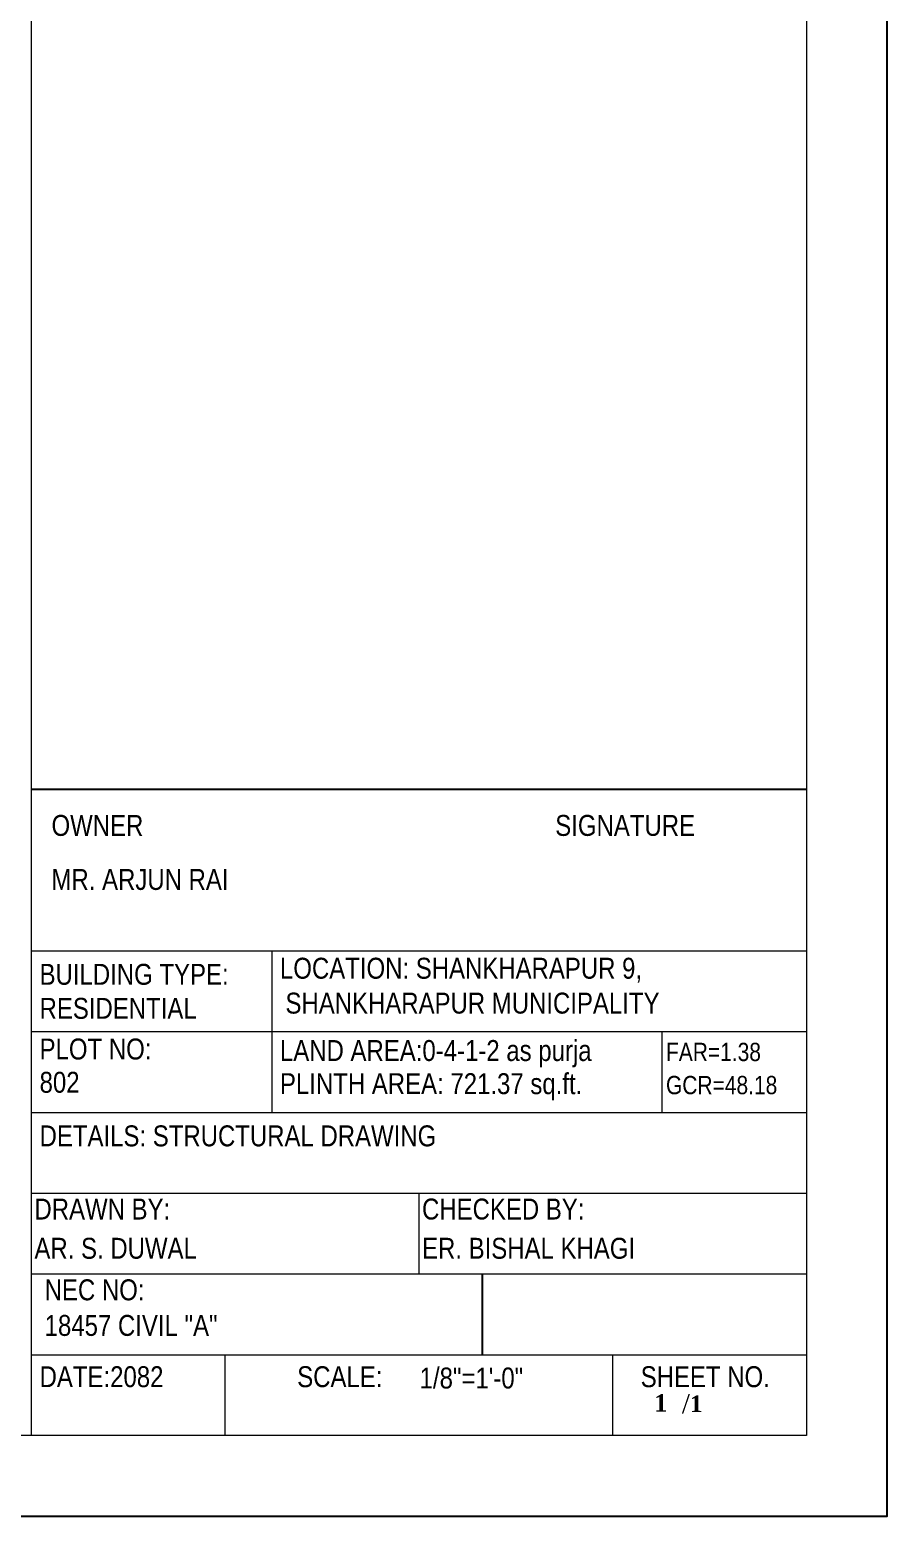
# Model space of a CAD drawing. Header units: inches. Extents: x 149715 to 156550, y -16726 to -14386.
# Drawn here: x 156058 to 156550, y -16634 to -15781 of the extents above; entities that cross this region are included whole.
import ezdxf

# ---------------------------------------------------------------- set-up
doc = ezdxf.new("R2010")
doc.units = ezdxf.units.IN
doc.header["$LTSCALE"] = 0.5
doc.header["$MEASUREMENT"] = 0
doc.layers.add('A-Wall', color=7, linetype='Continuous')
for name, color, linetype, lineweight in [('ELE1', 3, 'Continuous', 9), ('TEXT', 220, 'Continuous', 9), ('Text 0.200', 122, 'Continuous', 20)]:
    doc.layers.add(name, color=color, linetype=linetype, lineweight=lineweight)
doc.styles.add('ordinary', font='ARIALN.TTF')
doc.styles.get("Standard").update_dxf_attribs({"font": 'arial.ttf'})

msp = doc.modelspace()

# ---------------------------------------------------------------- linework, layer by layer
msp.add_line((156059.39, -16216.96), (156504.04, -16216.96))
at = {"layer": 'A-Wall', "ltscale": 50}
msp.add_line((156318, -16494.87), (156318, -16541.18), dxfattribs=at)
at = {"layer": 'Defpoints'}
msp.add_lwpolyline([(156550.36, -14385.85), (153372.76, -14385.85), (153372.76, -16633.82), (156550.36, -16633.82)], close=True, dxfattribs=at)
at = {"layer": 'ELE1'}
msp.add_line((156059.39, -16587.5), (156059.39, -14432.17), dxfattribs=at)
msp.add_lwpolyline([(153419.07, -14432.17), (156504.04, -14432.17), (156504.04, -16587.5), (153419.07, -16587.5)], close=True, dxfattribs=at)
msp.add_lwpolyline([(153419.07, -14432.17), (156504.04, -14432.17), (156504.04, -16587.5), (153419.07, -16587.5)], close=True, dxfattribs=at)
at = {"layer": 'TEXT'}
for p, q in [((156059.39, -16309.6), (156504.04, -16309.6)), ((156197.26, -16309.6), (156197.26, -16402.23)), ((156059.39, -16355.91), (156504.04, -16355.91)), ((156421.13, -16355.91), (156421.13, -16402.28)), ((156059.39, -16402.23), (156504.04, -16402.23)), ((156059.39, -16448.55), (156504.04, -16448.55)), ((156281.71, -16448.55), (156281.71, -16494.91)), ((156059.39, -16494.87), (156504.04, -16494.87)), ((156059.39, -16541.18), (156504.04, -16541.18)), ((156170.55, -16587.5), (156170.55, -16541.18)), ((156392.87, -16587.5), (156392.87, -16541.18))]:
    msp.add_line(p, q, dxfattribs=at)

# ---------------------------------------------------------------- texts
at = {"insert": (156392.87, -16550.28), "char_height": 6.54232, "width": 86.8429, "attachment_point": 1}
msp.add_mtext('\\A1;{\\fTimes New Roman|b1|i0|c0|p18;\\H1.2367x;\\P\\pi29.76545;\\H0.80859x;    \\fBookman Old Style|b0|i0|c0|p18;\\H1.6907x;/\\fBookman Old Style|b1|i0|c0|p18;\\H0.86414x;1\\fArial|b1|i0|c0|p34;\\H1.2047x; \\H0.8998x;   }', dxfattribs=at)
at = {"layer": 'TEXT', "style": 'ordinary'}
for s, height, p in [('OWNER', 12, (156070.94, -16243.69)), ('SIGNATURE', 12, (156359.9, -16243.69)), ('MR. ARJUN RAI', 12, (156070.94, -16274.67)), ('LOCATION: SHANKHARAPUR 9,', 12, (156201.99, -16325.58)), ('BUILDING TYPE:  ', 12, (156064.11, -16329.07)), ('RESIDENTIAL', 12, (156064.11, -16348.57)), ('SHANKHARAPUR MUNICIPALITY', 12, (156205.16, -16345.58)), ('PLOT NO: ', 12, (156064.11, -16371.9)), ('LAND AREA:0-4-1-2 as purja', 12, (156201.99, -16372.77)), ('FAR=1.38', 10.5, (156423.42, -16372.82)), ('802', 12, (156064.11, -16390.98)), ('PLINTH AREA: 721.37 sq.ft.', 12, (156201.99, -16391.77)), ('GCR=48.18', 10.5, (156423.42, -16391.82)), ('DETAILS: STRUCTURAL DRAWING ', 12, (156064.11, -16421.7)), ('DRAWN BY:', 12, (156061.16, -16463.66)), ('CHECKED BY: ', 12, (156283.49, -16463.66)), ('AR. S. DUWAL', 12, (156061.16, -16486.16)), ('ER. BISHAL KHAGI', 12, (156283.49, -16486.16)), ('NEC NO:', 12, (156067.02, -16509.98)), ('18457 CIVIL "A"', 12, (156067.02, -16530.39)), ('DATE:2082', 12, (156064.11, -16559.79)), ('SCALE:', 12, (156211.89, -16559.79)), ('SHEET NO.', 12, (156408.92, -16559.79))]:
    msp.add_text(s, height=height, dxfattribs=at).set_placement(p)
msp.add_attdef('1/8"=1\'-0"', (156282.1, -16560.55), 'SCALE', height=12, dxfattribs=at)
at = {"layer": 'Text 0.200', "ltscale": 10, "insert": (156420.36, -16563.87), "char_height": 9.9298, "width": 19.4821, "attachment_point": 2}
msp.add_mtext('{\\fBookman Old Style|b1|i0|c0|p18;1}', dxfattribs=at)

doc.saveas('drawing.dxf')
